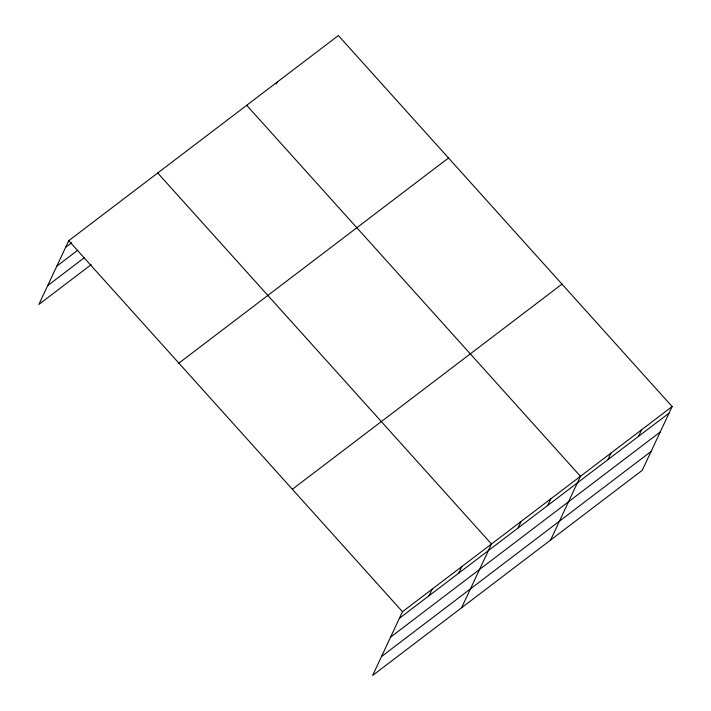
<?xml version="1.0" encoding="UTF-8"?>
<svg xmlns="http://www.w3.org/2000/svg" width="711" height="711" viewBox="0 0 711 711"><rect width="100%" height="100%" fill="white"/><g stroke="black" fill="none" stroke-linecap="round" stroke-linejoin="round"><path stroke-width="1.07" d="M672.126 406.559L402.488 611.709L372.635 675.45L642.264 470.3L672.126 406.559L338.365 35.55L68.736 240.7L38.874 304.441L91.212 264.616M276.366 83.934L277.254 82.049M429.062 595.738L432.155 589.143M458.719 573.173L461.812 566.569M461.608 607.754L491.47 544.004L157.718 173.004M518.043 528.042L521.127 521.439M547.701 505.468L550.794 498.873M550.59 540.049L580.452 476.308L246.69 105.299M607.914 459.653L611.007 453.058M638.478 436.403L641.571 429.808M65.643 247.295L71.749 242.655M56.809 266.154L77.748 250.228M47.708 285.582L84.351 257.711M178.879 363.134L448.508 157.984M292.354 489.275L561.983 284.124M399.404 618.303L669.033 413.153M390.57 637.163L660.199 432.012M381.469 656.591L651.098 451.441M68.736 240.7L402.488 611.709"/></g></svg>
